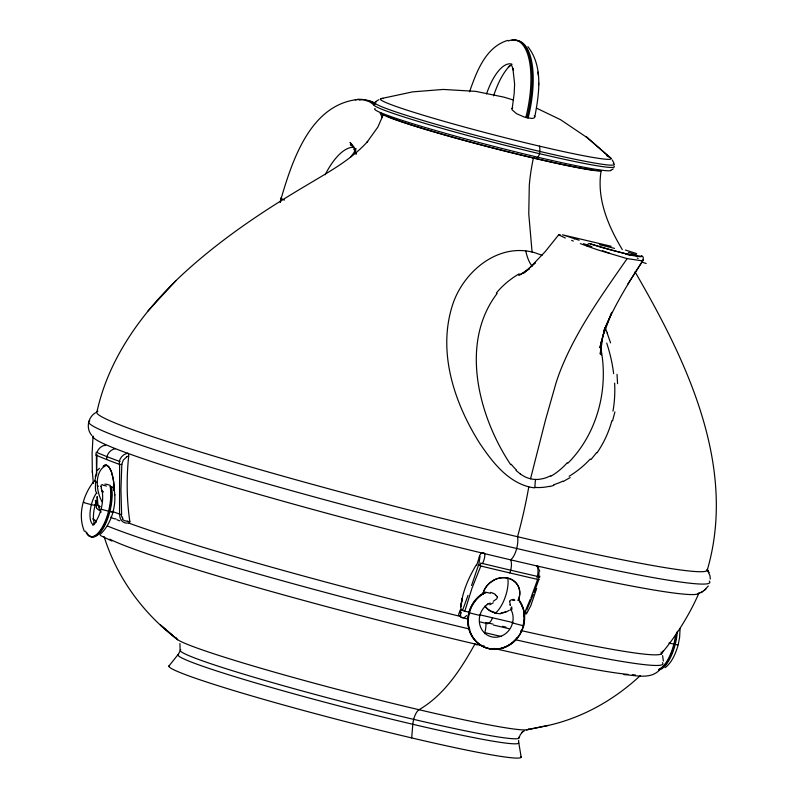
<?xml version="1.0" encoding="UTF-8"?>
<svg xmlns="http://www.w3.org/2000/svg" width="798" height="798" viewBox="0 0 798 798"><rect width="100%" height="100%" fill="white"/><g stroke="black" fill="none" stroke-linecap="round" stroke-linejoin="round"><path stroke-width="1.2" d="M96.997 454.74A2.424 0.539 0.4 0 0 96.408 455.259L96.518 474.301M99.81 534.8C111.401 524.146 116.568 506.082 114.383 490.92A6.833 6.155 -18.2 0 0 113.944 489.832M601.233 354.92L601.502 341.185L600.266 354.093L602.66 337.355L604.854 328.487M114.772 494.371L114.573 495.588M527.877 46.653C543.388 66.374 539.119 93.965 534.79 116.877L534.052 118.034L531.907 118.463L524.466 117.136L516.585 113.695L512.027 109.775L514.181 93.456L514.62 84.089L512.865 68.209L513.513 70.294M126.463 457.154L123.291 460.117L121.835 464.276L120.927 489.583L121.635 514.53A2.424 0.658 2.8 0 1 119.54 514.072L119.62 464.416A319.37 16.718 14.5 0 1 96.408 455.259M93.037 436.127L92.099 453.493L92.319 471.299L93.376 483.458M479.977 556.655L478.94 563.797L472.157 583.697M96.957 456.695L96.538 474.491M411.678 737.921L412.825 724.285A12.13 4.728 -76.8 0 1 419.03 709.721C444.496 694.888 460.925 669.103 474.95 643.986A14.554 5.676 -76.8 0 0 479.169 643.667M601.103 170.812C596.525 198.732 608.206 226.163 622.33 249.644M180.158 650.26L179.919 643.527M94.763 480.995L96.608 472.905M460.705 607.148L462.232 598.4L460.755 607.278C462.251 592.096 468.456 578.021 476.167 565.024M539.847 576.076L539.518 577.503M280.188 201.704C291.749 162.194 309.704 103.9 358.94 99.361M614.909 411.928L612.585 420.815M469.503 612.325A305.265 15.98 14.5 0 1 464.815 611.198L471.917 588.395L480.825 566.021A319.37 16.718 14.5 0 0 537.643 579.378A2.424 0.818 17.6 0 0 539.069 579.039L534.091 592.455M520.366 473.982A35.511 31.76 72.5 0 0 523.229 475.827L525.204 476.905A29.456 26.494 74.1 0 0 530.54 478.77L545.453 420.177L555.977 383.15A98.782 38.543 -76.8 0 1 559.119 373.903C575.029 331.888 601.742 295.27 627.138 258.622L641.353 260.697M707.158 570.53C737.701 466.251 686.38 360.297 634.999 271.789M605.103 327.459L599.906 347.699L602.999 335.719L611.398 313.385M96.967 411.808C107.949 361.424 138.353 317.674 174.632 281.993L175.969 280.587C215.011 243.181 259.998 212.777 306.432 185.375C327.938 172.328 350.671 160.348 367.718 141.406L367.13 142.034L377.863 127.082L383.2 114.832M536.645 588.515L530.77 605.782L526.421 613.941M511.827 108.658L512.685 107.78M469.533 91.83C476.466 72.039 485.483 47.032 507.718 40.389M96.388 500.795C93.994 508.216 92.289 516.466 94.354 524.136M493.583 95.85C497.314 84.907 502.012 73.865 510.092 65.396L508.426 67.072L511.827 64.538M537.643 579.378L531.488 596.276M471.907 584.415L471.538 585.483M95.231 476.815L95.88 474.98M509.932 601.084L511.149 599.857L513.852 599.328M468.007 595.388L462.541 610.42A2.424 0.838 13.7 0 0 464.815 611.198M531.199 596.974L530.919 597.672M530.351 599.069L528.037 604.645M519.009 737.901L520.356 734.639L522.53 731.966L521.623 732.664L524.446 730.719M533.363 594.231L526.8 609.971M527.737 605.343L526.55 608.126M526.072 611.707L523.967 616.545M611.837 312.337L603.737 331.25C614.051 306.033 628.485 282.771 643.278 259.978L643.048 259.26A2.424 2.414 -48.4 0 0 641.472 255.809L641.702 256.537L640.126 256.727L631.986 255.44L601.722 247.41A75.77 3.97 14.5 0 1 589.642 243.619M526.251 608.824L523.937 614.021M179.74 651.607L178.612 653.841M698.958 593.114C689.282 615.029 676.554 635.517 661.183 653.891M661.482 653.821L663.198 650.799M461.483 612.714L461.154 613.253M511.817 609.243L511.059 610.181L510.88 607.896M627.836 284.048L643.278 259.978L642.031 260.627M350.442 157.256L355.349 150.962M560.565 235.011L558.68 234.831L545.234 251.599L530.371 267.15L535.558 262.512L523.538 273.096L529.593 268.557L518.79 275.44M596.635 452.566L591.029 459.538M93.386 482.002C82.892 495.438 77.556 515.309 84.408 531.368M704.275 590.36L708.335 585.971M168.897 666.071L177.904 654.769M497.144 293.455C459.149 343.09 478.81 417.065 510.72 464.705M103.361 466.311L104.508 465.364A19.262 6.743 82.3 0 1 108.907 467.169M641.363 255.978L641.263 256.048A61.237 3.202 14.5 0 1 639.487 256.208M175.969 280.587L147.989 310.991M97.546 470.241L99.471 468.286M354.202 152.019L355.828 150.373M567.837 463.249C597.632 433.444 609.074 388.097 600.605 347.21M92.668 525.104L96.079 521.902L95.012 522.959C100.997 513.673 103.84 502.191 102.204 491.209M665.123 667.687C672.275 662.24 675.537 653.452 678.13 645.173L679.627 637.203L680.076 628.535M660.435 668.943C651.517 680.006 635.996 675.278 623.936 674.609M612.335 169.585L613.193 168.857M640.225 675.687C614.43 699.676 582.839 717.661 548.346 725.432L526.391 729.871M95.67 412.656C87.8 417.204 85.805 428.476 91.74 435.399M697.941 593.912L702.719 591.438M701.103 592.695L705.901 589.094M375.958 101.466L378.781 99.69M570.181 477.553L563.109 481.563M493.304 601.293L496.765 598.829L497.383 597.173M558.68 234.831L565.333 238.013M519.967 274.761L524.695 272.238M490.301 603.059L487.179 604.305M550.69 475.798L546.939 477.413A44.149 39.611 69.3 0 1 542.979 478.64L539.867 479.209A32.558 29.287 73.7 0 1 535.528 479.458A29.556 26.613 74.5 0 1 530.54 478.79M355.948 148.867L353.913 149.635L355.968 148.947M553.902 485.374L549.593 486.59M487.748 604.176L487.837 604.146A18.194 16.728 -68.5 0 0 481.473 629.004A18.194 16.728 -68.5 0 0 504.506 634.42A18.194 16.728 -68.5 0 0 510.989 609.582L510.989 609.632M97.296 505.294L97.905 505.214M380.875 98.663L412.656 91.87L443.229 89.436L475.598 91.341L503.967 97.147L513.314 99.999M527.977 729.562L548.346 725.432M106.663 465.284C93.675 470.451 96.129 492.137 102.274 502.072M102.733 484.566L101.236 485.124L100.787 486.581M121.825 464.456L119.62 464.416M639.368 256.188L628.226 254.263A12.13 6.524 -77.4 0 0 626.181 254.173M494.521 612.595L495.259 613.253L500.655 613.772M97.306 505.314L97.366 505.324A305.265 15.98 14.5 0 0 100.309 506.6M542.101 255.32L535.179 252.846A61.446 50.434 50.7 0 0 532.076 252.018C496.017 243.38 461.803 273.544 452.017 306.651C437.703 353.424 454.591 403.379 479.688 443.249C491.907 461.384 506.66 480.935 528.815 486.86A48.299 42.603 65.7 0 0 534.84 487.827A48.518 20.549 -85.6 0 1 535.528 479.438M101.695 509.254L101.097 509.224L112.807 512.286L112.029 511.907M512.725 622.869L512.087 622.839L523.827 625.891L523.069 625.522A30.274 27.83 -68.5 0 0 523.857 613.492M84.189 502.291C80.458 501.962 96.349 506.151 94.583 505.014M469.613 612.704L468.606 612.645L480.047 615.477M495.259 613.253C503.279 606.799 509.513 588.715 507.807 578.131M528.037 118.054L528.106 118.074A70.284 27.421 -76.8 0 0 514.72 40.459M493.603 625.103L508.934 628.654M526.999 117.835L527.069 117.845A70.354 27.451 -76.8 0 0 511.518 40.479M627.118 258.612L599.557 250.432M480.326 621.981L487.259 623.627M460.905 617.353L466.98 618.799M611.198 246.293L562.48 234.802L579.149 240.218M625.433 250.043L636.644 253.584M668.953 643.058L677.721 644.924M599.388 250.392A75.89 4.15 16.3 0 1 586.999 246.053L580.375 243.639M573.313 241.046L571.657 240.427M116.917 519.747L119.86 520.875M635.617 255.24L636.255 255.51M353.594 146.194L350.362 144.657L354.322 147.44M111.949 541.044L100.558 535.578M536.386 108.089L560.625 119.74L587.717 138.024M512.875 580.236L515.358 582.211A19.431 16.568 -31.8 0 1 517.872 585.542M520.346 474.012L516.017 470.431M176.348 638.619C142.623 612.874 116.787 577.253 104.129 536.655M609.921 157.406L586.101 136.638L611.108 158.483M96.937 493.463L95.69 491.099A21.536 15.112 -12.4 0 1 95.58 488.556M352.307 144.867L350.043 142.423L354.342 148.897L355.928 153.406M108.937 467.109L110.254 469.024M534.271 115.65L534.79 116.877M707.646 570.63L709.991 575.737L710.29 579.039M612.236 159.949L613.852 162.872M707.078 569.712L708.983 572.655L707.257 569.343M102.194 490.91L101.166 488.346M122.284 517.254L122.683 518.101A7.491 6.653 -68.8 0 0 122.992 518.481M607.148 333.075L610.58 342.881M511.857 65.815L513.443 70.234M356.167 153.844L355.499 151.81L355.988 154.134M539.747 571.298L539.328 570.191A8.838 4.758 -83.2 0 0 539.059 569.662M662.619 655.617L663.338 661.073M510.381 604.964L509.902 602.68A4.788 3.8 -43.3 0 1 509.613 601.133M518.8 742.938L521.184 757.192M95.531 483.418L95.371 488.566M95.411 500.356L96.478 507.688M97.915 504.406L97.246 496.885M532.076 252.028L528.765 213.904L529.283 185.445A89.556 34.942 -76.8 0 1 533.393 158.044M92.319 471.299L92.468 472.775M617.024 374.302L617.562 383.658M538.58 82.743L538.7 84.987M538.022 72.089L538.181 75.022M97.366 505.324L97.037 496.655M518.65 740.374L518.67 741.611M508.236 40.967A70.284 27.421 -76.8 0 1 525.852 117.545M486.541 93.885A46.094 17.985 -76.8 0 1 511.837 64.099M614.111 166.303A124.279 6.504 14.5 0 1 487.917 140.867A124.279 6.504 14.5 0 1 375.19 104.019M611.138 169.625A122.234 6.394 14.5 0 1 491.349 145.735A122.234 6.394 14.5 0 1 375.09 108.578M534.64 158.353A12.13 4.728 -76.8 0 0 537.752 157.216A4.848 1.895 -76.8 0 0 539.857 151.44A12.13 4.728 -76.8 0 0 539.398 146.124M613.303 163.301A123.73 6.474 14.5 0 1 492.875 139.82A123.73 6.474 14.5 0 1 376.277 101.994M606.709 155.74A119.181 6.234 14.5 0 1 498.351 136.009A119.181 6.234 14.5 0 1 383.469 98.463M600.984 171.131A115.231 6.035 14.5 0 1 486.81 146.473A115.231 6.035 14.5 0 1 381.843 114.004M381.065 113.356A115.231 6.035 14.5 0 1 380.875 112.857M600.266 170.483A112.807 5.905 14.5 0 1 596.575 170.393M593.902 170.124A112.807 5.905 14.5 0 1 486.93 146.373A112.807 5.905 14.5 0 1 387.419 116.299M110.892 486.989A30.324 11.83 -76.8 0 1 103.74 525.992A30.324 11.83 -76.8 0 1 86.733 532.525M111.81 487.219A6.653 4.04 27.2 0 0 111.062 486.74A6.673 3.322 28.3 0 0 110.234 486.361M111.59 487.428A30.274 11.81 -76.8 0 1 106.044 522.72A30.274 11.81 -76.8 0 1 89.994 536.027M112.069 486.87A6.713 5.815 5.5 0 1 114.443 489.703M111.55 473.134A19.401 7.272 84.3 0 1 114.054 490.66M103.151 466.421A19.411 6.992 85.8 0 1 110.673 470.142A19.411 6.992 85.8 0 1 113.924 489.842M519.029 600.236A30.324 27.87 -68.5 0 1 511.009 643.856A30.324 27.87 -68.5 0 1 471.119 634.48A30.324 27.87 -68.5 0 1 485.284 592.306M518.9 600.425A30.274 27.83 -68.5 0 1 522.899 608.824M521.683 629.722A30.274 27.83 -68.5 0 1 520.775 631.737M517.294 637.343A30.274 27.83 -68.5 0 1 473.254 638.27A30.274 27.83 -68.5 0 1 484.725 592.385M104.777 484.177A8.09 3.242 28.2 0 1 110.254 485.473M110.144 486.59A30.274 11.81 -76.8 0 1 102.683 526.481A30.274 11.81 -76.8 0 1 85.576 531.129M104.937 485.643A12.02 3.372 27.9 0 1 106.513 486.082M103.271 485.334A12.858 5.486 39.6 0 1 104.438 485.553M101.486 488.027A4.788 2.384 83.6 0 1 101.156 486.501M102.334 491.797A26.623 18.504 46.8 0 1 101.935 490.95M103.501 491.987A21.546 15.132 46.5 0 1 103.301 491.598M93.755 524.924A18.194 7.102 -76.8 0 1 90.124 511.907A18.194 7.102 -76.8 0 1 96.528 492.994M95.171 481.882A3.87 0.778 86.6 0 1 95.59 482.401M94.942 481.443A8.379 0.618 77.4 0 1 94.952 481.194M98.334 486.401A12.968 0.668 60.6 0 1 98.014 485.802M96.708 482.69A12.01 1.307 46.3 0 1 96.029 481.723M95.012 480.755A8.09 0.928 35.9 0 1 95.66 480.945M518.979 599.009A8.09 1.387 -12.5 0 1 517.623 600.216M519.049 600.086A30.274 27.83 -68.5 0 1 511.358 643.856A30.274 27.83 -68.5 0 1 471.379 634.46A30.274 27.83 -68.5 0 1 485.912 592.286M483.019 593.672A19.411 16.848 -34.6 0 1 506.491 577.872A19.411 16.848 -34.6 0 1 518.63 599.258M506.251 611.617A19.411 16.848 -34.6 0 1 501.832 612.824M495.937 612.864A19.411 16.848 -34.6 0 1 485.423 606.719M494.57 612.455A19.401 17.187 -31.9 0 1 484.975 606.081M509.343 610.241A19.401 17.197 -40.9 0 1 500.685 613.203M496.575 613.163A19.401 17.197 -40.9 0 1 494.451 612.774M512.805 580.236A19.262 16.339 -29.6 0 0 502.032 577.712L498.511 578.251A19.401 16.658 -30.7 0 0 494.102 579.937M513.403 600.156A12.02 2.085 -5 0 1 514.86 600.186M512.895 600.385A12.858 4.389 -15.4 0 1 514.251 600.295M509.992 604.665A26.623 9.327 59.5 0 1 510.151 605.373M511.698 606.819A21.546 7.391 60 0 1 511.847 608.994M485.493 592.525A6.673 2.933 25.3 0 1 486.102 592.545M486.052 592.415A8.09 2.534 18.5 0 1 490.381 593.313M484.905 592.585A6.653 3.332 30.9 0 1 485.463 592.545M482.9 593.552A6.713 3.751 39.7 0 1 485.074 593.084M482.92 594.34A6.833 3.282 81.5 0 1 483.119 593.872M493.274 602.779A21.536 7.601 -37.2 0 1 489.733 604.764M496.236 595.707A3.87 3.541 -18 0 1 497.433 597.024M495.329 594.929A8.379 7.232 3.3 0 1 496.346 595.607M493.364 593.443A12.968 8.838 15.7 0 1 495.289 594.35M490.441 592.385A12.01 5.746 18.7 0 1 493.473 593.423M110.204 469.254A19.431 7.002 83.4 0 1 111.77 472.655M517.902 585.533A19.401 16.549 -34.1 0 1 518.56 599.368M128.917 522.909A10.244 8.369 -62 0 1 119.71 514.062M129.705 521.194A2.464 1.007 75.2 0 1 128.937 523.149A291.839 15.272 14.5 0 0 460.237 616.345M661.033 652.036A291.839 15.272 14.5 0 1 521.194 630.59M505.942 627.118A291.839 15.272 14.5 0 1 502.461 626.31M493.044 624.126A291.839 15.272 14.5 0 1 487.089 622.739M99.152 510.301A291.839 15.272 14.5 0 1 96.478 507.209M512.575 622.46A305.265 15.98 14.5 0 1 479.937 614.819M119.54 514.072A305.265 15.98 14.5 0 1 111.969 511.259M129.705 521.333A9.117 7.391 -69.3 0 1 127.381 521.343M129.765 521.174A244.836 213.844 -70.1 0 1 128.668 456.276A2.494 1.147 -87.7 0 0 127.87 453.344M122.084 517.284A9.077 8.708 -24.6 0 1 121.276 514.58M127.401 521.114A8.189 7.372 -63.9 0 1 122.363 519.169M119.361 464.436A10.115 9.905 -56.2 0 1 119.67 461.463M119.301 461.394A10.284 9.247 -71.3 0 1 127.86 453.264M538.451 576.635A319.779 16.738 14.5 0 1 481.763 563.308M119.939 461.533A319.779 16.738 14.5 0 1 96.777 452.396M698.988 593.004A312.976 16.379 14.5 0 1 391.469 530.371A312.976 16.379 14.5 0 1 92.997 436.237M126.373 456.945A9.127 7.79 -89.8 0 1 128.697 456.167M101.117 512.156A10.244 8.499 -87.2 0 1 98.713 505.264M99.211 507.149A9.077 7.352 -88.1 0 1 99.102 506.79M95.95 455.299A10.115 9.327 -66.1 0 1 96.289 452.286M96.967 452.436A10.284 9.506 -37.7 0 1 105.745 445.055M104.977 445.693A2.474 0.708 -86.1 0 1 105.456 444.676M538.78 577.134A8.588 1.257 -74.7 0 1 538.51 578.061M537.513 576.216A10.115 1.955 -75.2 0 1 536.984 578.031M537.074 566.251A10.284 4.469 -77.9 0 1 537.413 576.276M537.194 565.981A2.494 2.145 -51.5 0 1 538.55 568.595M538.929 572.086A7.82 3.621 -76.2 0 1 538.67 575.986M460.057 616.295A2.464 2.065 -16 0 1 458.81 613.772A244.836 71.481 -76.4 0 0 460.925 608.525M460.835 615.198A8.349 1.337 -81.5 0 1 460.436 610.48M476.586 565.533A244.836 71.481 -76.4 0 0 479.937 555.089A2.474 2.304 -40.2 0 1 482.97 553.243M466.551 615.537A10.254 5.526 -88.2 0 1 460.316 616.285M461.743 609.193A9.117 2.953 -76.5 0 1 461.035 610.979M480.825 566.021A2.424 0.698 24.8 0 1 478.601 564.824M480.835 562.979A10.115 3.9 -75.8 0 1 480.137 565.193M483.119 552.834A10.284 3.202 -65.2 0 1 482.491 563.697M479.478 556.046A9.097 1.796 -73.6 0 1 479.339 557.692M106.603 459.508A10.324 9.486 -68.5 0 1 115.481 448.685M116.009 518.9A10.324 9.486 -68.5 0 1 110.762 517.054M509.812 572.924A10.324 4.03 -76.8 0 0 510.61 559.837A14.554 5.676 -76.8 0 0 517.553 536.725A216.458 84.458 -76.8 0 0 528.795 486.86M492.516 617.792A10.324 4.03 -76.8 0 1 486.102 622.789M482.82 594.181A19.401 16.858 -31.2 0 1 494.062 580.186M485.892 622.45A14.554 5.676 -76.8 0 1 484.566 633.672M635.318 674.879A278.512 14.573 14.5 0 1 632.335 674.749M628.016 674.4A278.512 14.573 14.5 0 1 494.072 648.425M484.595 646.24A278.512 14.573 14.5 0 1 109.765 539.159M528.625 729.013A182.084 9.526 14.5 0 1 349.883 692.624A182.084 9.526 14.5 0 1 176.059 637.821M518.73 737.143A175.001 9.157 14.5 0 1 347.22 702.928A175.001 9.157 14.5 0 1 180.777 649.732M518.51 742.17A176.049 9.217 14.5 0 1 345.973 707.756A176.049 9.217 14.5 0 1 178.533 654.23M520.895 756.394A181.944 9.526 14.5 0 1 342.591 720.833A181.944 9.526 14.5 0 1 169.555 665.522M662.4 662.689A295.769 15.481 14.5 0 1 515.478 639.727M501.553 636.545A295.769 15.481 14.5 0 1 484.845 632.644M469.862 629.103A295.769 15.481 14.5 0 1 107.64 526.082M96.159 520.875A295.769 15.481 14.5 0 1 92.638 518.82M709.292 581.074A320.806 16.788 14.5 0 1 394.89 518.361A320.806 16.788 14.5 0 1 89.785 420.835M707.377 570.131A315.36 16.509 14.5 0 1 386.661 504.216A315.36 16.509 14.5 0 1 97.875 411.249M628.555 252.487A121.286 7.312 9.6 0 1 636.774 255.101M626.25 254.143A120.548 9.247 10.5 0 1 630.011 255.36M637.263 258.063A120.548 9.247 10.5 0 1 638.131 258.442M587.039 246.063A2.424 1.855 -72 0 1 589.552 243.599L607.138 248.846A33.476 1.756 14.5 0 0 612.465 250.313L614.989 250.991A20.748 1.087 14.5 0 0 628.305 254.293M641.422 261.924A118.363 0.579 18.4 0 1 646.171 263.5M574.191 237.944A12.13 6.175 -77.3 0 1 574.331 238.941M599.478 244.747A119.471 5.825 10.7 0 1 614.55 248.407M609.782 253.315A131.461 1.476 19.1 0 1 602.41 250.692M591.877 246.672A147.002 2.973 18.2 0 1 583.478 243.679M641.951 260.597A51.272 3.93 13.5 0 1 641.253 260.667M496.356 293.026A83.91 69.606 -7.7 0 1 519.199 273.804M516.386 469.942A55.97 47.91 67.4 0 1 511.209 464.236M532.186 266.193A48.518 20.568 -82.3 0 1 525.772 250.911M549.503 486.301A59.561 51.72 56.9 0 1 534.82 487.418M567.288 462.7A83.122 74.513 61.5 0 1 550.929 476.216M605.473 328.507A141.625 101.964 49.4 0 1 607.288 333.065M606.709 343.08A151.829 111.151 48.6 0 1 613.632 373.664M614.63 383.13A158.583 124.588 41.5 0 1 612.974 411.199M611.946 420.586A157.735 128.737 29.8 0 1 597.024 452.815M590.291 458.99A134.254 109.825 24.4 0 1 569.094 476.316M562.859 481.144A88.538 75.291 44 0 1 553.622 484.755M359.2 100.109A121.296 47.331 -76.8 0 1 374.87 103.999M365.524 100.588A121.106 47.252 -76.8 0 1 374.491 102.842M325.135 174.742A72.778 28.399 -76.8 0 1 352.517 147.241M676.584 632.475A30.324 11.83 -76.8 0 1 658.849 669.602M675.627 634.819A30.274 11.81 -76.8 0 1 659.118 669.093M677.342 631.308A30.274 11.81 -76.8 0 1 658.619 669.871M355.28 99.9A121.106 47.252 -76.8 0 1 373.624 104.817M380.147 113.226A121.106 47.252 -76.8 0 1 382.352 117.595M284.467 200.039A24.259 1.267 14.5 0 1 281.784 198.183M281.086 198.742L280.347 202.213L281.086 198.742M177.575 639.647L160.498 625.063L177.575 639.647"/></g></svg>
